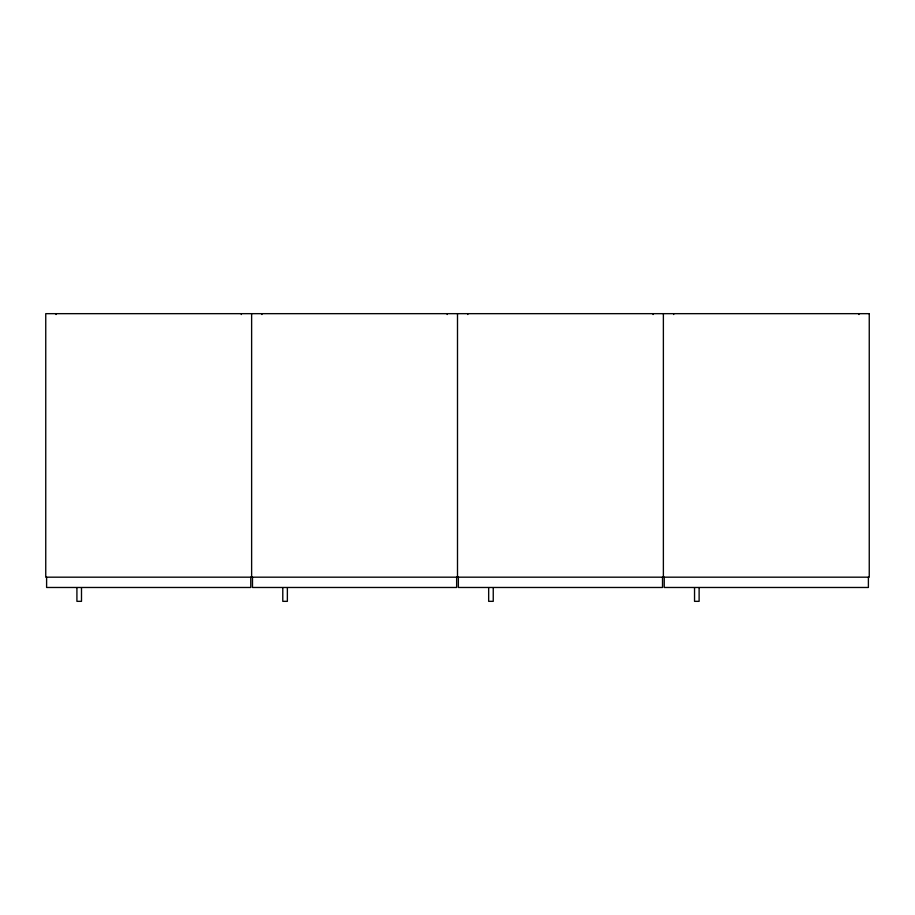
<?xml version="1.0" encoding="UTF-8"?>
<svg xmlns="http://www.w3.org/2000/svg" width="915" height="915" viewBox="0 0 915 915"><rect width="100%" height="100%" fill="white"/><g stroke="black" fill="none" stroke-linecap="round" stroke-linejoin="round"><path stroke-width="1.37" d="M868.392 577.182L868.392 587.476L664.233 587.476L664.233 577.182M858.956 313.662L858.956 314.52M699.117 587.613L699.117 601.338L694.542 601.338L694.542 587.613M673.669 313.662L673.669 314.52M663.375 313.662L663.375 577.182M662.517 577.182L662.517 587.476L458.358 587.476L458.358 577.182M653.081 313.662L653.081 314.52M493.242 587.613L493.242 601.338L488.667 601.338L488.667 587.613M467.794 313.662L467.794 314.52M457.5 313.662L457.5 577.182M456.642 577.182L456.642 587.476L252.483 587.476L252.483 577.182M447.206 313.662L447.206 314.52M287.367 587.613L287.367 601.338L282.792 601.338L282.792 587.613M261.919 313.662L261.919 314.52M251.625 313.662L251.625 577.182M250.767 577.182L250.767 587.476L46.608 587.476L46.608 577.182M241.331 313.662L241.331 314.52M81.492 587.613L81.492 601.338L76.917 601.338L76.917 587.613M56.044 313.662L56.044 314.52M869.25 313.662L45.75 313.662L45.75 577.182L869.25 577.182L869.25 313.662"/></g></svg>
